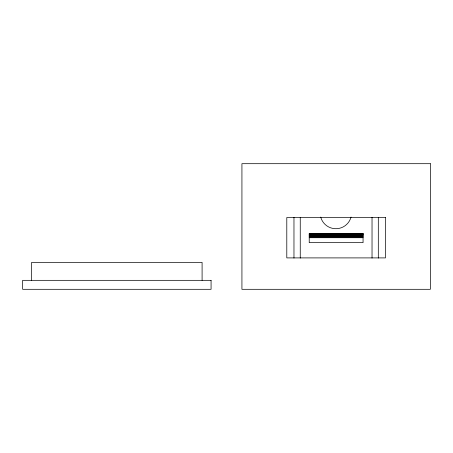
<?xml version="1.0" encoding="UTF-8"?>
<svg xmlns="http://www.w3.org/2000/svg" width="453" height="453" viewBox="0 0 453 453"><rect width="100%" height="100%" fill="white"/><g stroke="black" fill="none" stroke-linecap="round" stroke-linejoin="round"><path stroke-width="0.68" d="M309.223 233.737L363.057 233.737M309.223 233.924L363.057 233.924M309.223 234.218L363.057 234.218M309.223 234.62L363.057 234.62M309.223 235.118L363.057 235.118M309.223 235.696L363.057 235.696M309.223 236.336L363.057 236.336M309.223 237.015L363.057 237.015M309.223 237.717L363.057 237.717M378.312 217.327L378.312 258.097M372.032 217.327L372.032 258.097M300.254 217.327L300.254 258.097M293.969 217.327L293.969 258.097M202.095 280.333L202.095 262.389L31.625 262.389L31.625 280.333M351.041 217.083A15.702 15.702 0 0 1 320.707 217.083M430.35 163.692L241.93 163.692L241.93 289.308L430.35 289.308L430.35 163.692M385.486 217.525L286.794 217.525L286.794 257.904L385.486 257.904L385.486 217.525M363.057 233.68L309.223 233.68L309.223 242.649L363.057 242.649L363.057 233.68M211.07 280.333L22.65 280.333L22.65 289.308L211.07 289.308L211.07 280.333"/></g></svg>
